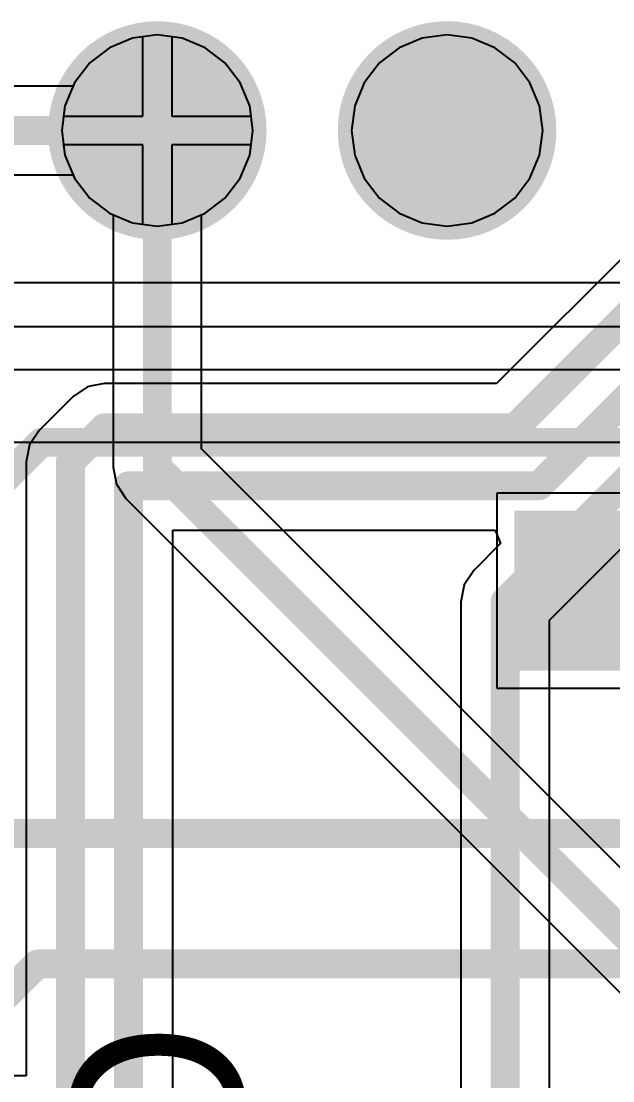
# Model space of a CAD drawing. Header units: millimetres. Extents: x 50.7 to 141.9, y 26.7 to 123.6.
# Drawn here: x 104.6 to 109.78, y 102.1 to 111.39 of the extents above; entities that cross this region are included whole.
import ezdxf

# ---------------------------------------------------------------- set-up
doc = ezdxf.new("R2010")
doc.units = ezdxf.units.MM
for name, color, linetype in [('BottomLayer', 5, 'Continuous'), ('BottomPaste', 16, 'Continuous'), ('BottomSolder', 6, 'Continuous'), ('InternalPlane1', 76, 'Continuous'), ('InternalPlane3', 216, 'Continuous'), ('MidLayer1', 16, 'Continuous'), ('MidLayer2', 76, 'Continuous'), ('MidLayer3', 90, 'Continuous'), ('MidLayer4', 156, 'Continuous'), ('MultiLayer', 9, 'Continuous'), ('TopLayer', 1, 'Continuous'), ('TopOverlay', 2, 'Continuous'), ('TopSolder', 216, 'Continuous')]:
    doc.layers.add(name, color=color, linetype=linetype)

msp = doc.modelspace()

# ---------------------------------------------------------------- linework, layer by layer
at = {"layer": 'BottomLayer'}
for p, q in [((105.791, 111.2672), (105.5741, 111.2386)), ((106.0079, 111.2386), (105.791, 111.2672)), ((108.331, 111.2672), (108.1141, 111.2386)), ((108.5479, 111.2386), (108.331, 111.2672)), ((105.5741, 111.2386), (105.3719, 111.1549)), ((106.2101, 111.1549), (106.0079, 111.2386)), ((108.1141, 111.2386), (107.9119, 111.1549)), ((108.7501, 111.1549), (108.5479, 111.2386)), ((105.3719, 111.1549), (105.1983, 111.0217)), ((106.3837, 111.0217), (106.2101, 111.1549)), ((107.9119, 111.1549), (107.7383, 111.0217)), ((108.9237, 111.0217), (108.7501, 111.1549)), ((105.1983, 111.0217), (105.0651, 110.8481)), ((106.5169, 110.8481), (106.3837, 111.0217)), ((107.7383, 111.0217), (107.6051, 110.8481)), ((109.0569, 110.8481), (108.9237, 111.0217)), ((105.0524, 110.8175), (103.9895, 110.8175)), ((105.0651, 110.8481), (105.0524, 110.8175)), ((106.6006, 110.6459), (106.5169, 110.8481)), ((107.6051, 110.8481), (107.5214, 110.6459)), ((109.1406, 110.6459), (109.0569, 110.8481)), ((106.6292, 110.429), (106.6006, 110.6459)), ((107.5214, 110.6459), (107.4928, 110.429)), ((109.1692, 110.429), (109.1406, 110.6459)), ((106.6006, 110.2121), (106.6292, 110.429)), ((107.4928, 110.429), (107.5214, 110.2121)), ((109.1406, 110.2121), (109.1692, 110.429)), ((106.5169, 110.0099), (106.6006, 110.2121)), ((107.5214, 110.2121), (107.6051, 110.0099)), ((109.0569, 110.0099), (109.1406, 110.2121)), ((103.9895, 110.0405), (105.0524, 110.0405)), ((105.0524, 110.0405), (105.0651, 110.0099)), ((105.0651, 110.0099), (105.1983, 109.8363)), ((106.3837, 109.8363), (106.5169, 110.0099)), ((107.6051, 110.0099), (107.7383, 109.8363)), ((108.9237, 109.8363), (109.0569, 110.0099)), ((105.1983, 109.8363), (105.3719, 109.7031)), ((106.2101, 109.7031), (106.3837, 109.8363)), ((107.7383, 109.8363), (107.9119, 109.7031)), ((108.7501, 109.7031), (108.9237, 109.8363)), ((105.3719, 109.7031), (105.4025, 109.6904)), ((105.4025, 109.6904), (105.4025, 107.4772)), ((106.1795, 109.6904), (106.2101, 109.7031)), ((106.1795, 107.6381), (106.1795, 109.6904)), ((107.9119, 109.7031), (108.1141, 109.6194)), ((108.5479, 109.6194), (108.7501, 109.7031)), ((108.1141, 109.6194), (108.331, 109.5908)), ((108.331, 109.5908), (108.5479, 109.6194)), ((109.9497, 103.8679), (106.1795, 107.6381)), ((105.4025, 107.4772), (105.4321, 107.3285)), ((105.4321, 107.3285), (105.5163, 107.2025)), ((105.5163, 107.2025), (110.0662, 102.6526)), ((111.675, 107.25), (108.767, 107.25)), ((108.767, 107.25), (108.767, 105.542)), ((108.767, 105.542), (111.675, 105.542))]:
    msp.add_line(p, q, dxfattribs=at)
for points, const_width in [([(105.5025, 110.429, 1), (106.0795, 110.429, 1)], 0.577), ([(108.0425, 110.429, 1), (108.6195, 110.429, 1)], 0.577), ([(105.7275, 110.429, 1), (105.8545, 110.429, 1)], 0.127), ([(105.7275, 110.429, 1), (105.8545, 110.429, 1)], 0.127), ([(105.7275, 107.4772, 1), (105.8545, 107.4772, 1)], 0.127), ([(105.7275, 107.4772, 1), (105.8545, 107.4772, 1)], 0.127)]:
    msp.add_lwpolyline(points, format="xyb", close=True, dxfattribs=dict(at, const_width=const_width))
at = {"layer": 'BottomLayer', "const_width": 0.254}
for points in [[(103.251, 110.429), (105.791, 110.429)], [(105.791, 107.4772), (105.791, 110.429)], [(105.791, 107.4772), (110.6522, 102.616)]]:
    msp.add_lwpolyline(points, dxfattribs=at)
at = {"layer": 'BottomLayer'}
msp.add_solid([(111.421, 105.796), (111.421, 106.996), (109.021, 105.796), (109.021, 106.996)], dxfattribs=at)
at = {"layer": 'BottomPaste'}
msp.add_solid([(111.421, 105.796), (111.421, 106.996), (109.021, 105.796), (109.021, 106.996)], dxfattribs=at)
at = {"layer": 'BottomSolder', "const_width": 0.6786}
for points in [[(105.4517, 110.429, 1), (106.1303, 110.429, 1)], [(107.9917, 110.429, 1), (108.6703, 110.429, 1)]]:
    msp.add_lwpolyline(points, format="xyb", close=True, dxfattribs=at)
at = {"layer": 'BottomSolder'}
msp.add_solid([(111.5226, 105.6944), (111.5226, 107.0976), (108.9194, 105.6944), (108.9194, 107.0976)], dxfattribs=at)
at = {"layer": 'InternalPlane1', "const_width": 0.958}
for points in [[(105.312, 110.429, 1), (106.27, 110.429, 1)], [(107.852, 110.429, 1), (108.81, 110.429, 1)]]:
    msp.add_lwpolyline(points, format="xyb", close=True, dxfattribs=at)
at = {"layer": 'InternalPlane3', "const_width": 0.958}
for points in [[(105.312, 110.429, 1), (106.27, 110.429, 1)], [(107.852, 110.429, 1), (108.81, 110.429, 1)]]:
    msp.add_lwpolyline(points, format="xyb", close=True, dxfattribs=at)
at = {"layer": 'MidLayer1'}
for points, const_width in [([(105.5025, 110.429, 1), (106.0795, 110.429, 1)], 0.577), ([(108.0425, 110.429, 1), (108.6195, 110.429, 1)], 0.577), ([(104.7115, 107.696, 1), (104.8385, 107.696, 1)], 0.127), ([(104.7115, 107.696, 1), (104.8385, 107.696, 1)], 0.127), ([(104.6769, 103.124, 1), (104.8039, 103.124, 1)], 0.127), ([(104.6769, 103.124, 1), (104.8039, 103.124, 1)], 0.127)]:
    msp.add_lwpolyline(points, format="xyb", close=True, dxfattribs=dict(at, const_width=const_width))
at = {"layer": 'MidLayer1', "const_width": 0.254}
for points in [[(100.711, 103.632), (104.775, 107.696)], [(104.775, 107.696), (114.427, 107.696)], [(102.7828, 104.267), (116.078, 104.267)], [(101.9464, 100.33), (104.7404, 103.124)], [(104.7404, 103.124), (113.411, 103.124)]]:
    msp.add_lwpolyline(points, dxfattribs=at)
at = {"layer": 'MidLayer2', "const_width": 0.577}
for points in [[(105.5025, 110.429, 1), (106.0795, 110.429, 1)], [(108.0425, 110.429, 1), (108.6195, 110.429, 1)]]:
    msp.add_lwpolyline(points, format="xyb", close=True, dxfattribs=at)
at = {"layer": 'MidLayer3'}
for p, q in [((105.791, 111.2672), (105.5741, 111.2386)), ((106.0079, 111.2386), (105.791, 111.2672)), ((108.331, 111.2672), (108.1141, 111.2386)), ((108.5479, 111.2386), (108.331, 111.2672)), ((105.5741, 111.2386), (105.3719, 111.1549)), ((106.2101, 111.1549), (106.0079, 111.2386)), ((108.1141, 111.2386), (107.9119, 111.1549)), ((108.7501, 111.1549), (108.5479, 111.2386)), ((105.3719, 111.1549), (105.1983, 111.0217)), ((106.3837, 111.0217), (106.2101, 111.1549)), ((107.9119, 111.1549), (107.7383, 111.0217)), ((108.9237, 111.0217), (108.7501, 111.1549)), ((105.1983, 111.0217), (105.0651, 110.8481)), ((106.5169, 110.8481), (106.3837, 111.0217)), ((107.7383, 111.0217), (107.6051, 110.8481)), ((109.0569, 110.8481), (108.9237, 111.0217)), ((105.0651, 110.8481), (104.9814, 110.6459)), ((106.6006, 110.6459), (106.5169, 110.8481)), ((107.6051, 110.8481), (107.5214, 110.6459)), ((109.1406, 110.6459), (109.0569, 110.8481)), ((104.9814, 110.6459), (104.9528, 110.429)), ((106.6292, 110.429), (106.6006, 110.6459)), ((107.5214, 110.6459), (107.4928, 110.429)), ((109.1692, 110.429), (109.1406, 110.6459)), ((104.9528, 110.429), (104.9814, 110.2121)), ((106.6006, 110.2121), (106.6292, 110.429)), ((107.4928, 110.429), (107.5214, 110.2121)), ((109.1406, 110.2121), (109.1692, 110.429)), ((104.9814, 110.2121), (105.0651, 110.0099)), ((106.5169, 110.0099), (106.6006, 110.2121)), ((107.5214, 110.2121), (107.6051, 110.0099)), ((109.0569, 110.0099), (109.1406, 110.2121)), ((105.0651, 110.0099), (105.1983, 109.8363)), ((106.3837, 109.8363), (106.5169, 110.0099)), ((107.6051, 110.0099), (107.7383, 109.8363)), ((108.9237, 109.8363), (109.0569, 110.0099)), ((105.1983, 109.8363), (105.3719, 109.7031)), ((106.2101, 109.7031), (106.3837, 109.8363)), ((107.7383, 109.8363), (107.9119, 109.7031)), ((108.7501, 109.7031), (108.9237, 109.8363)), ((105.3719, 109.7031), (105.5741, 109.6194)), ((106.0079, 109.6194), (106.2101, 109.7031)), ((107.9119, 109.7031), (108.1141, 109.6194)), ((108.5479, 109.6194), (108.7501, 109.7031)), ((105.5741, 109.6194), (105.791, 109.5908)), ((105.791, 109.5908), (106.0079, 109.6194)), ((108.1141, 109.6194), (108.331, 109.5908)), ((108.331, 109.5908), (108.5479, 109.6194)), ((116.0769, 108.331), (76.962, 108.331)), ((77.343, 107.696), (116.0209, 107.696))]:
    msp.add_line(p, q, dxfattribs=at)
at = {"layer": 'MidLayer3', "const_width": 0.577}
for points in [[(105.5025, 110.429, 1), (106.0795, 110.429, 1)], [(108.0425, 110.429, 1), (108.6195, 110.429, 1)]]:
    msp.add_lwpolyline(points, format="xyb", close=True, dxfattribs=at)
at = {"layer": 'MidLayer4'}
for p, q in [((108.331, 111.2672), (108.1141, 111.2386)), ((108.5479, 111.2386), (108.331, 111.2672)), ((105.5741, 111.2386), (105.3719, 111.1549)), ((105.664, 111.2504), (105.5741, 111.2386)), ((105.664, 110.556), (105.664, 111.2504)), ((106.0079, 111.2386), (105.918, 111.2504)), ((105.918, 111.2504), (105.918, 110.556)), ((106.2101, 111.1549), (106.0079, 111.2386)), ((108.1141, 111.2386), (107.9119, 111.1549)), ((108.7501, 111.1549), (108.5479, 111.2386)), ((105.3719, 111.1549), (105.1983, 111.0217)), ((106.3837, 111.0217), (106.2101, 111.1549)), ((107.9119, 111.1549), (107.7383, 111.0217)), ((108.9237, 111.0217), (108.7501, 111.1549)), ((105.1983, 111.0217), (105.0651, 110.8481)), ((106.5169, 110.8481), (106.3837, 111.0217)), ((107.7383, 111.0217), (107.6051, 110.8481)), ((109.0569, 110.8481), (108.9237, 111.0217)), ((105.0651, 110.8481), (104.9814, 110.6459)), ((106.6006, 110.6459), (106.5169, 110.8481)), ((107.6051, 110.8481), (107.5214, 110.6459)), ((109.1406, 110.6459), (109.0569, 110.8481)), ((104.9814, 110.6459), (104.9695, 110.556)), ((106.6124, 110.556), (106.6006, 110.6459)), ((107.5214, 110.6459), (107.4928, 110.429)), ((109.1692, 110.429), (109.1406, 110.6459)), ((104.9695, 110.556), (105.664, 110.556)), ((105.918, 110.556), (106.6124, 110.556)), ((107.4928, 110.429), (107.5214, 110.2121)), ((109.1406, 110.2121), (109.1692, 110.429)), ((105.664, 110.302), (104.9695, 110.302)), ((104.9695, 110.302), (104.9814, 110.2121)), ((105.664, 109.6076), (105.664, 110.302)), ((106.6124, 110.302), (105.918, 110.302)), ((105.918, 110.302), (105.918, 109.6076)), ((106.6006, 110.2121), (106.6124, 110.302)), ((104.9814, 110.2121), (105.0651, 110.0099)), ((106.5169, 110.0099), (106.6006, 110.2121)), ((107.5214, 110.2121), (107.6051, 110.0099)), ((109.0569, 110.0099), (109.1406, 110.2121)), ((105.0651, 110.0099), (105.1983, 109.8363)), ((106.3837, 109.8363), (106.5169, 110.0099)), ((107.6051, 110.0099), (107.7383, 109.8363)), ((108.9237, 109.8363), (109.0569, 110.0099)), ((105.1983, 109.8363), (105.3719, 109.7031)), ((106.2101, 109.7031), (106.3837, 109.8363)), ((107.7383, 109.8363), (107.9119, 109.7031)), ((108.7501, 109.7031), (108.9237, 109.8363)), ((105.3719, 109.7031), (105.5741, 109.6194)), ((106.0079, 109.6194), (106.2101, 109.7031)), ((107.9119, 109.7031), (108.1141, 109.6194)), ((108.5479, 109.6194), (108.7501, 109.7031)), ((105.5741, 109.6194), (105.664, 109.6076)), ((105.918, 109.6076), (106.0079, 109.6194)), ((108.1141, 109.6194), (108.331, 109.5908)), ((108.331, 109.5908), (108.5479, 109.6194)), ((129.921, 109.093), (102.108, 109.093)), ((101.854, 108.712), (116.2924, 108.712))]:
    msp.add_line(p, q, dxfattribs=at)
at = {"layer": 'MidLayer4', "const_width": 0.577}
for points in [[(105.5025, 110.429, 1), (106.0795, 110.429, 1)], [(108.0425, 110.429, 1), (108.6195, 110.429, 1)]]:
    msp.add_lwpolyline(points, format="xyb", close=True, dxfattribs=at)
at = {"layer": 'MultiLayer', "const_width": 0.577}
for points in [[(105.5025, 110.429, 1), (106.0795, 110.429, 1)], [(108.0425, 110.429, 1), (108.6195, 110.429, 1)]]:
    msp.add_lwpolyline(points, format="xyb", close=True, dxfattribs=at)
at = {"layer": 'TopLayer'}
for p, q in [((105.791, 111.2672), (105.5741, 111.2386)), ((106.0079, 111.2386), (105.791, 111.2672)), ((108.331, 111.2672), (108.1141, 111.2386)), ((108.5479, 111.2386), (108.331, 111.2672)), ((105.5741, 111.2386), (105.3719, 111.1549)), ((106.2101, 111.1549), (106.0079, 111.2386)), ((108.1141, 111.2386), (107.9119, 111.1549)), ((108.7501, 111.1549), (108.5479, 111.2386)), ((105.3719, 111.1549), (105.1983, 111.0217)), ((106.3837, 111.0217), (106.2101, 111.1549)), ((107.9119, 111.1549), (107.7383, 111.0217)), ((108.9237, 111.0217), (108.7501, 111.1549)), ((105.1983, 111.0217), (105.0651, 110.8481)), ((106.5169, 110.8481), (106.3837, 111.0217)), ((107.7383, 111.0217), (107.6051, 110.8481)), ((109.0569, 110.8481), (108.9237, 111.0217)), ((105.0651, 110.8481), (104.9814, 110.6459)), ((106.6006, 110.6459), (106.5169, 110.8481)), ((107.6051, 110.8481), (107.5214, 110.6459)), ((109.1406, 110.6459), (109.0569, 110.8481)), ((104.9814, 110.6459), (104.9528, 110.429)), ((106.6292, 110.429), (106.6006, 110.6459)), ((107.5214, 110.6459), (107.4928, 110.429)), ((109.1692, 110.429), (109.1406, 110.6459)), ((104.9528, 110.429), (104.9814, 110.2121)), ((106.6006, 110.2121), (106.6292, 110.429)), ((107.4928, 110.429), (107.5214, 110.2121)), ((109.1406, 110.2121), (109.1692, 110.429)), ((104.9814, 110.2121), (105.0651, 110.0099)), ((106.5169, 110.0099), (106.6006, 110.2121)), ((107.5214, 110.2121), (107.6051, 110.0099)), ((109.0569, 110.0099), (109.1406, 110.2121)), ((105.0651, 110.0099), (105.1983, 109.8363)), ((106.3837, 109.8363), (106.5169, 110.0099)), ((107.6051, 110.0099), (107.7383, 109.8363)), ((108.9237, 109.8363), (109.0569, 110.0099)), ((105.1983, 109.8363), (105.3719, 109.7031)), ((106.2101, 109.7031), (106.3837, 109.8363)), ((107.7383, 109.8363), (107.9119, 109.7031)), ((108.7501, 109.7031), (108.9237, 109.8363)), ((105.3719, 109.7031), (105.5741, 109.6194)), ((106.0079, 109.6194), (106.2101, 109.7031)), ((107.9119, 109.7031), (108.1141, 109.6194)), ((108.5479, 109.6194), (108.7501, 109.7031)), ((105.5741, 109.6194), (105.791, 109.5908)), ((105.791, 109.5908), (106.0079, 109.6194)), ((108.1141, 109.6194), (108.331, 109.5908)), ((108.331, 109.5908), (108.5479, 109.6194)), ((110.1272, 109.5734), (108.7653, 108.2115)), ((105.3266, 108.2115), (105.2026, 108.1868)), ((108.7653, 108.2115), (105.3266, 108.2115)), ((105.1779, 108.1819), (105.0519, 108.0977)), ((105.2026, 108.1868), (105.1779, 108.1819)), ((105.0519, 108.0977), (104.7543, 107.8001)), ((109.2275, 106.1381), (110.9829, 107.8935)), ((104.7543, 107.8001), (104.6701, 107.6741)), ((104.6701, 107.6741), (104.6405, 107.5254)), ((104.6405, 107.5254), (104.6405, 102.1444)), ((105.9255, 98.933), (105.9255, 106.9265)), ((105.9255, 106.9265), (108.7512, 106.9265)), ((108.7512, 106.9265), (108.7998, 106.8092)), ((108.7998, 106.8092), (108.5643, 106.5737)), ((108.5643, 106.5737), (108.4801, 106.4477)), ((108.4801, 106.4477), (108.4505, 106.299)), ((108.4505, 106.299), (108.4505, 97.409)), ((109.2275, 97.5699), (109.2275, 106.1381)), ((104.6405, 102.1444), (104.1475, 102.1444))]:
    msp.add_line(p, q, dxfattribs=at)
for points, const_width in [([(105.5025, 110.429, 1), (106.0795, 110.429, 1)], 0.577), ([(108.0425, 110.429, 1), (108.6195, 110.429, 1)], 0.577), ([(105.2631, 107.823, 1), (105.3901, 107.823, 1)], 0.127), ([(105.2631, 107.823, 1), (105.3901, 107.823, 1)], 0.127), ([(108.8627, 107.823, 1), (108.9897, 107.823, 1)], 0.127), ([(108.8627, 107.823, 1), (108.9897, 107.823, 1)], 0.127), ([(104.9655, 107.5254, 1), (105.0925, 107.5254, 1)], 0.127), ([(104.9655, 107.5254, 1), (105.0925, 107.5254, 1)], 0.127), ([(105.4735, 107.315, 1), (105.6005, 107.315, 1)], 0.127), ([(105.4735, 107.315, 1), (105.6005, 107.315, 1)], 0.127), ([(109.0731, 107.315, 1), (109.2001, 107.315, 1)], 0.127), ([(109.0731, 107.315, 1), (109.2001, 107.315, 1)], 0.127), ([(108.7755, 106.299, 1), (108.9025, 106.299, 1)], 0.127), ([(108.7755, 106.299, 1), (108.9025, 106.299, 1)], 0.127)]:
    msp.add_lwpolyline(points, format="xyb", close=True, dxfattribs=dict(at, const_width=const_width))
at = {"layer": 'TopLayer', "const_width": 0.254}
for points in [[(108.9262, 107.823), (110.4018, 109.2987)], [(109.1366, 107.315), (110.6116, 108.79)], [(108.839, 106.299), (110.822, 108.282)], [(105.029, 107.5254), (105.3266, 107.823)], [(105.3266, 107.823), (108.9262, 107.823)], [(105.029, 99.2578), (105.029, 107.5254)], [(105.537, 98.933), (105.537, 107.315)], [(105.537, 107.315), (109.1366, 107.315)], [(108.839, 97.409), (108.839, 106.299)]]:
    msp.add_lwpolyline(points, dxfattribs=at)
at = {"layer": 'TopSolder', "const_width": 0.6786}
for points in [[(105.4517, 110.429, 1), (106.1303, 110.429, 1)], [(107.9917, 110.429, 1), (108.6703, 110.429, 1)]]:
    msp.add_lwpolyline(points, format="xyb", close=True, dxfattribs=at)

# ---------------------------------------------------------------- texts
at = {"layer": 'TopOverlay'}
msp.add_text('C75', height=1.524, rotation=270, dxfattribs=at).set_placement((105.029, 102.616))

doc.saveas('drawing.dxf')
